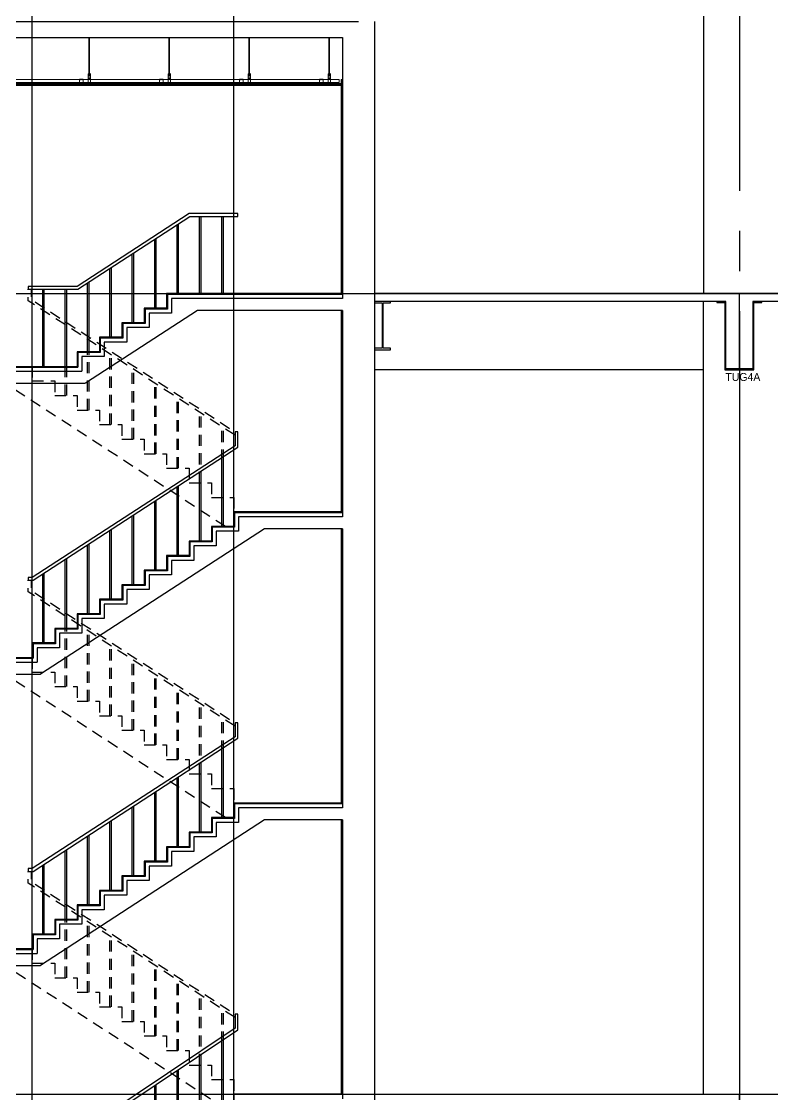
# Model space of a CAD drawing. Extents: x 152195838 to 323921156, y 365159662 to 730681027.
# Drawn here: x 160677532 to 160686922, y 365212058 to 365225463 of the extents above; entities that cross this region are included whole.
import ezdxf
from ezdxf.enums import TextEntityAlignment as Align
from ezdxf.xclip import XClip

# ---------------------------------------------------------------- set-up
doc = ezdxf.new("R2010")
doc.units = 0
doc.header["$MEASUREMENT"] = 0
doc.header["$XCLIPFRAME"] = 0
doc.linetypes.add('CEN', pattern=[63, 60, -1, 1, -1])
doc.linetypes.add('HIDK', pattern=[2.3, 1.4, -0.9])
doc.layers.get('0').update_dxf_attribs({"linetype": 'CONTINUOUS'})
doc.layers.get('Defpoints').update_dxf_attribs({"linetype": 'CONTINUOUS'})
for name, color, linetype in [('4A.TEC CEN', 1, 'CEN'), ('4A.TEC 벽체 1', 2, 'CONTINUOUS'), ('COL', 2, 'CONTINUOUS'), ('ELE', 4, 'CONTINUOUS'), ('FIN', 6, 'CONTINUOUS'), ('k-BESTO', 4, 'CONTINUOUS'), ('text', 3, 'CONTINUOUS'), ('㈜SE&C 기둥', 2, 'CONTINUOUS'), ('㈜SE&C 벽체 1', 2, 'CONTINUOUS'), ('㈜SE&C 벽체 4', 7, 'CONTINUOUS')]:
    doc.layers.add(name, color=color, linetype=linetype)
doc.layers.add('CEIL', color=9, linetype='CONTINUOUS', lineweight=0)
doc.layers.add('DEFPOINT', color=135, linetype='CONTINUOUS', plot=False)
doc.styles.add('돋움', font='')
doc.styles.get('돋움').set_extended_font_data('돋움')

# ---------------------------------------------------------------- blocks, each defined once
blk = doc.blocks.new('zw$4995')
at = {"layer": 'Defpoints'}
for p, q in [((0, 1094), (760, 1094)), ((380, 144), (380, 1094))]:
    blk.add_line(p, q, dxfattribs=at)
at = {"layer": 'k-BESTO'}
for p, q in [((100, 994), (100, 984)), ((210, 994), (100, 994)), ((100, 994), (100, 994)), ((100, 984), (200, 984)), ((200, 984), (200, 144)), ((210, 154), (210, 994)), ((660, 994), (550, 994)), ((550, 994), (550, 154)), ((560, 144), (560, 984)), ((560, 984), (660, 984)), ((660, 984), (660, 994)), ((200, 144), (560, 144)), ((550, 154), (210, 154))]:
    blk.add_line(p, q, dxfattribs=at)
at = {"layer": 'DEFPOINT', "linetype": 'ByBlock', "style": '돋움'}
blk.add_text('TUG4A', height=100, dxfattribs=at).set_placement((206, 53), align=Align.MIDDLE_LEFT)
blk = doc.blocks.new('B-2-3F')
at = {"layer": 'ELE', "elevation": -1667, "flags": 128}
blk.add_lwpolyline([(86090, 9900), (85890, 9900), (85890, 9883), (85985, 9883), (85985, 9317), (85890, 9317), (85890, 9300), (86090, 9300), (86090, 9317), (85996, 9317), (85996, 9883), (86090, 9883)], close=True, dxfattribs=at)
at = {"layer": '㈜SE&C 기둥', "color": 8, "ltscale": 0.5, "elevation": -1667}
blk.add_lwpolyline([(90000, 0), (90000, 9900)], dxfattribs=at)
at = {"layer": '㈜SE&C 벽체 1'}
for p, q in [((101650, 10000, -1667), (85890, 10000, -1667)), ((90280, 9900, -1667), (85890, 9900, -1667)), ((101280, 9900, -1667), (90620, 9900, -1667))]:
    blk.add_line(p, q, dxfattribs=at)
at = {"layer": '㈜SE&C 벽체 4'}
blk.add_line((90000, 9050, -1667), (85890, 9050, -1667), dxfattribs=at)
at = {"layer": 'ELE'}
blk.add_blockref('zw$4995', (90070, 8906, -1667), dxfattribs=at)
blk = doc.blocks.new('3층계단')
at = {"color": 6, "lineweight": -3}
for p, q in [((75620, 49210, 0), (75620, 50175, 0)), ((75640, 49210, 0), (75640, 50175, 0)), ((75900, 49210, 0), (75900, 50175, 0)), ((75920, 49210, 0), (75920, 50175, 0)), ((75340, 49210, 0), (75340, 50070, 0)), ((75360, 49210, 0), (75360, 50083, 0)), ((75060, 49028, 0), (75060, 49889, 0)), ((75080, 49028, 0), (75080, 49902, 0)), ((74780, 48847, 0), (74780, 49707, 0)), ((74800, 48847, 0), (74800, 49720, 0)), ((74500, 48665, 0), (74500, 49525, 0)), ((74520, 48665, 0), (74520, 49538, 0)), ((74220, 48483, 0), (74220, 49343, 0)), ((74240, 48483, 0), (74240, 49356, 0)), ((73660, 48301, 0), (73660, 49266, 0)), ((73680, 48301, 0), (73680, 49266, 0)), ((73940, 48301, 0), (73940, 49266, 0)), ((73960, 48301, 0), (73960, 49266, 0)), ((75900, 46301, 0), (75900, 47161, 0)), ((75920, 46301, 0), (75920, 47174, 0)), ((75620, 46119, 0), (75620, 46980, 0)), ((75640, 46119, 0), (75640, 46993, 0)), ((75340, 45937, 0), (75340, 46798, 0)), ((75360, 45937, 0), (75360, 46811, 0)), ((75060, 45756, 0), (75060, 46616, 0)), ((75080, 45756, 0), (75080, 46629, 0)), ((74780, 45574, 0), (74780, 46434, 0)), ((74800, 45574, 0), (74800, 46447, 0)), ((74500, 45392, 0), (74500, 46252, 0)), ((74520, 45392, 0), (74520, 46265, 0)), ((74220, 45210, 0), (74220, 46070, 0)), ((74240, 45210, 0), (74240, 46083, 0)), ((73940, 45028, 0), (73940, 45889, 0)), ((73960, 45028, 0), (73960, 45902, 0)), ((73680, 44847, 0), (73680, 45720, 0)), ((73660, 44847, 0), (73660, 45707, 0)), ((75900, 42665, 0), (75900, 43525, 0)), ((75920, 42665, 0), (75920, 43538, 0)), ((75620, 42483, 0), (75620, 43343, 0)), ((75640, 42483, 0), (75640, 43356, 0)), ((75360, 42301, 0), (75360, 43174, 0)), ((75340, 42301, 0), (75340, 43161, 0)), ((75060, 42119, 0), (75060, 42980, 0)), ((75080, 42119, 0), (75080, 42993, 0)), ((74780, 41937, 0), (74780, 42798, 0)), ((74800, 41937, 0), (74800, 42811, 0)), ((74520, 41756, 0), (74520, 42629, 0)), ((74500, 41756, 0), (74500, 42616, 0)), ((74220, 41574, 0), (74220, 42434, 0)), ((74240, 41574, 0), (74240, 42447, 0)), ((73940, 41392, 0), (73940, 42252, 0)), ((73960, 41392, 0), (73960, 42265, 0)), ((73660, 41210, 0), (73660, 42070, 0)), ((73680, 41210, 0), (73680, 42083, 0)), ((75900, 39023, 0), (75900, 39880, 0)), ((75920, 39023, 0), (75920, 39893, 0)), ((75620, 38835, 0), (75620, 39693, 0)), ((75640, 38835, 0), (75640, 39706, 0)), ((75340, 38648, 0), (75340, 39505, 0)), ((75360, 38648, 0), (75360, 39518, 0)), ((75060, 38460, 0), (75060, 39318, 0)), ((75080, 38460, 0), (75080, 39331, 0))]:
    blk.add_line(p, q, dxfattribs=at)
at = {"color": 6, "lineweight": -3, "elevation": 0, "flags": 128}
for points in [[(76100, 50210), (75490, 50210), (74090, 49301), (73480, 49301), (73480, 49266), (74101, 49266), (75501, 50175), (76100, 50175)], [(76065, 47310), (73530, 45665), (73480, 45665), (73480, 45630), (73541, 45630), (76100, 47291), (76100, 47483), (76065, 47483)], [(76065, 43674), (73530, 42028), (73480, 42028), (73480, 41993), (73541, 41993), (76100, 43655), (76100, 43847), (76065, 43847)]]:
    blk.add_lwpolyline(points, close=True, dxfattribs=at)
blk.add_lwpolyline([(76100, 40014), (76100, 40210), (76065, 40210), (76065, 40033), (73530, 38335), (73480, 38335), (73480, 38300), (73540, 38300), (76100, 40014)], dxfattribs=at)
at = {"layer": '4A.TEC CEN', "color": 8, "ltscale": 500}
for p, q in [((58362, 49210, 0), (92848, 49210, 0)), ((58362, 39210, 0), (92848, 39210, 0))]:
    blk.add_line(p, q, dxfattribs=at)
at = {"layer": '4A.TEC 벽체 1'}
for p, q in [((71770, 52610, 0), (77810, 52610, 0)), ((72170, 52410, 0), (77410, 52410, 0)), ((77410, 52410, 0), (77410, 49150, 0)), ((77410, 49000, 0), (77410, 46423, 0)), ((72170, 48241, 0), (74150, 48241, 0)), ((72170, 48091, 0), (74193, 48091, 0)), ((77410, 46273, 0), (77410, 42787, 0)), ((72170, 44605, 0), (73590, 44605, 0)), ((72170, 44455, 0), (73633, 44455, 0)), ((77410, 42637, 0), (77410, 39150, 0)), ((72170, 40968, 0), (73590, 40968, 0)), ((72170, 40818, 0), (73633, 40818, 0))]:
    blk.add_line(p, q, dxfattribs=at)
at = {"layer": '4A.TEC 벽체 1', "elevation": 0, "flags": 128}
for points in [[(77410, 49150), (75270, 49150), (75270, 48968), (74990, 48968), (74990, 48787), (74710, 48787), (74710, 48605), (74430, 48605), (74430, 48423), (74150, 48423), (74150, 48241)], [(77410, 49000), (75594, 49000), (74194, 48091)], [(77410, 46423), (76110, 46423), (76110, 46241), (75830, 46241), (75830, 46059), (75550, 46059), (75550, 45877), (75270, 45877), (75270, 45696), (74990, 45696), (74990, 45514), (74710, 45514), (74710, 45332), (74430, 45332), (74430, 45150), (74150, 45150), (74150, 44968), (73870, 44968), (73870, 44787), (73590, 44787), (73590, 44605)], [(77410, 46273), (76434, 46273), (73634, 44455)], [(77410, 42787), (76110, 42787), (76110, 42605), (75830, 42605), (75830, 42423), (75550, 42423), (75550, 42241), (75270, 42241), (75270, 42059), (74990, 42059), (74990, 41877), (74710, 41877), (74710, 41696), (74430, 41696), (74430, 41514), (74150, 41514), (74150, 41332), (73870, 41332), (73870, 41150), (73590, 41150), (73590, 40968)], [(77410, 42637), (76434, 42637), (73634, 40818)]]:
    blk.add_lwpolyline(points, dxfattribs=at)
at = {"layer": 'CEIL'}
for p, q in [((74238, 51954, 0), (74238, 52410, 0)), ((74247, 51954, 0), (74247, 52410, 0)), ((75238, 51954, 0), (75238, 52410, 0)), ((75247, 51954, 0), (75247, 52410, 0)), ((76238, 51954, 0), (76238, 52410, 0)), ((76247, 51954, 0), (76247, 52410, 0)), ((77238, 51954, 0), (77238, 52410, 0)), ((77247, 51954, 0), (77247, 52410, 0)), ((74120, 51853, 0), (74120, 51888, 0)), ((74165, 51888, 0), (74120, 51888, 0)), ((74123, 51879, 0), (74120, 51879, 0)), ((74127, 51879, 0), (74124, 51879, 0)), ((74127, 51884, 0), (74127, 51888, 0)), ((74127, 51879, 0), (74127, 51883, 0)), ((74139, 51884, 0), (74139, 51888, 0)), ((74139, 51879, 0), (74139, 51883, 0)), ((74143, 51879, 0), (74139, 51879, 0)), ((74146, 51879, 0), (74144, 51879, 0)), ((74146, 51884, 0), (74146, 51888, 0)), ((74146, 51879, 0), (74146, 51883, 0)), ((74158, 51884, 0), (74158, 51888, 0)), ((74158, 51879, 0), (74158, 51883, 0)), ((74161, 51879, 0), (74158, 51879, 0)), ((74165, 51879, 0), (74162, 51879, 0)), ((74165, 51853, 0), (74165, 51888, 0)), ((74228, 51845, 0), (74228, 51954, 0)), ((74258, 51954, 0), (74228, 51954, 0)), ((74228, 51950, 0), (74258, 51950, 0)), ((74258, 51906, 0), (74228, 51906, 0)), ((74256, 51956, 0), (74229, 51956, 0)), ((74229, 51956, 0), (74229, 51954, 0)), ((74229, 51948, 0), (74229, 51950, 0)), ((74229, 51948, 0), (74256, 51948, 0)), ((74234, 51960, 0), (74234, 51956, 0)), ((74234, 51943, 0), (74234, 51948, 0)), ((74250, 51962, 0), (74236, 51962, 0)), ((74250, 51941, 0), (74236, 51941, 0)), ((74236, 51893, 0), (74250, 51893, 0)), ((74238, 51928, 0), (74238, 51950, 0)), ((74245, 51926, 0), (74240, 51926, 0)), ((74243, 51887, 0), (74243, 51900, 0)), ((74247, 51928, 0), (74247, 51950, 0)), ((74252, 51960, 0), (74252, 51956, 0)), ((74252, 51943, 0), (74252, 51948, 0)), ((74256, 51956, 0), (74256, 51954, 0)), ((74256, 51948, 0), (74256, 51950, 0)), ((74258, 51845, 0), (74258, 51954, 0)), ((75165, 51888, 0), (75120, 51888, 0)), ((75120, 51853, 0), (75120, 51888, 0)), ((75123, 51879, 0), (75120, 51879, 0)), ((75127, 51879, 0), (75124, 51879, 0)), ((75127, 51884, 0), (75127, 51888, 0)), ((75127, 51879, 0), (75127, 51883, 0)), ((75139, 51884, 0), (75139, 51888, 0)), ((75139, 51879, 0), (75139, 51883, 0)), ((75143, 51879, 0), (75139, 51879, 0)), ((75146, 51879, 0), (75144, 51879, 0)), ((75146, 51884, 0), (75146, 51888, 0)), ((75146, 51879, 0), (75146, 51883, 0)), ((75158, 51884, 0), (75158, 51888, 0)), ((75158, 51879, 0), (75158, 51883, 0)), ((75161, 51879, 0), (75158, 51879, 0)), ((75165, 51879, 0), (75162, 51879, 0)), ((75165, 51853, 0), (75165, 51888, 0)), ((75228, 51845, 0), (75228, 51954, 0)), ((75258, 51954, 0), (75228, 51954, 0)), ((75228, 51950, 0), (75258, 51950, 0)), ((75258, 51906, 0), (75228, 51906, 0)), ((75229, 51956, 0), (75229, 51954, 0)), ((75256, 51956, 0), (75229, 51956, 0)), ((75229, 51948, 0), (75229, 51950, 0)), ((75229, 51948, 0), (75256, 51948, 0)), ((75234, 51960, 0), (75234, 51956, 0)), ((75234, 51943, 0), (75234, 51948, 0)), ((75250, 51962, 0), (75236, 51962, 0)), ((75250, 51941, 0), (75236, 51941, 0)), ((75236, 51893, 0), (75250, 51893, 0)), ((75238, 51928, 0), (75238, 51950, 0)), ((75245, 51926, 0), (75240, 51926, 0)), ((75243, 51887, 0), (75243, 51900, 0)), ((75247, 51928, 0), (75247, 51950, 0)), ((75252, 51960, 0), (75252, 51956, 0)), ((75252, 51943, 0), (75252, 51948, 0)), ((75256, 51956, 0), (75256, 51954, 0)), ((75256, 51948, 0), (75256, 51950, 0)), ((75258, 51845, 0), (75258, 51954, 0)), ((76165, 51888, 0), (76120, 51888, 0)), ((76120, 51853, 0), (76120, 51888, 0)), ((76123, 51879, 0), (76120, 51879, 0)), ((76127, 51879, 0), (76124, 51879, 0)), ((76127, 51884, 0), (76127, 51888, 0)), ((76127, 51879, 0), (76127, 51883, 0)), ((76139, 51884, 0), (76139, 51888, 0)), ((76139, 51879, 0), (76139, 51883, 0)), ((76143, 51879, 0), (76139, 51879, 0)), ((76146, 51879, 0), (76144, 51879, 0)), ((76146, 51884, 0), (76146, 51888, 0)), ((76146, 51879, 0), (76146, 51883, 0)), ((76158, 51884, 0), (76158, 51888, 0)), ((76158, 51879, 0), (76158, 51883, 0)), ((76161, 51879, 0), (76158, 51879, 0)), ((76165, 51879, 0), (76162, 51879, 0)), ((76165, 51853, 0), (76165, 51888, 0)), ((76258, 51954, 0), (76228, 51954, 0)), ((76228, 51845, 0), (76228, 51954, 0)), ((76228, 51950, 0), (76258, 51950, 0)), ((76258, 51906, 0), (76228, 51906, 0)), ((76229, 51956, 0), (76229, 51954, 0)), ((76256, 51956, 0), (76229, 51956, 0)), ((76229, 51948, 0), (76229, 51950, 0)), ((76229, 51948, 0), (76256, 51948, 0)), ((76234, 51960, 0), (76234, 51956, 0)), ((76234, 51943, 0), (76234, 51948, 0)), ((76250, 51962, 0), (76236, 51962, 0)), ((76250, 51941, 0), (76236, 51941, 0)), ((76236, 51893, 0), (76250, 51893, 0)), ((76238, 51928, 0), (76238, 51950, 0)), ((76245, 51926, 0), (76240, 51926, 0)), ((76243, 51887, 0), (76243, 51900, 0)), ((76247, 51928, 0), (76247, 51950, 0)), ((76252, 51960, 0), (76252, 51956, 0)), ((76252, 51943, 0), (76252, 51948, 0)), ((76256, 51956, 0), (76256, 51954, 0)), ((76256, 51948, 0), (76256, 51950, 0)), ((76258, 51845, 0), (76258, 51954, 0)), ((77165, 51888, 0), (77120, 51888, 0)), ((77120, 51853, 0), (77120, 51888, 0)), ((77123, 51879, 0), (77120, 51879, 0)), ((77127, 51879, 0), (77124, 51879, 0)), ((77127, 51884, 0), (77127, 51888, 0)), ((77127, 51879, 0), (77127, 51883, 0)), ((77139, 51884, 0), (77139, 51888, 0)), ((77139, 51879, 0), (77139, 51883, 0)), ((77143, 51879, 0), (77139, 51879, 0)), ((77146, 51879, 0), (77144, 51879, 0)), ((77146, 51884, 0), (77146, 51888, 0)), ((77146, 51879, 0), (77146, 51883, 0)), ((77158, 51884, 0), (77158, 51888, 0)), ((77158, 51879, 0), (77158, 51883, 0)), ((77161, 51879, 0), (77158, 51879, 0)), ((77165, 51879, 0), (77162, 51879, 0)), ((77165, 51853, 0), (77165, 51888, 0)), ((77258, 51954, 0), (77228, 51954, 0)), ((77228, 51845, 0), (77228, 51954, 0)), ((77228, 51950, 0), (77258, 51950, 0)), ((77258, 51906, 0), (77228, 51906, 0)), ((77229, 51956, 0), (77229, 51954, 0)), ((77256, 51956, 0), (77229, 51956, 0)), ((77229, 51948, 0), (77229, 51950, 0)), ((77229, 51948, 0), (77256, 51948, 0)), ((77234, 51960, 0), (77234, 51956, 0)), ((77234, 51943, 0), (77234, 51948, 0)), ((77250, 51962, 0), (77236, 51962, 0)), ((77250, 51941, 0), (77236, 51941, 0)), ((77236, 51893, 0), (77250, 51893, 0)), ((77238, 51928, 0), (77238, 51950, 0)), ((77245, 51926, 0), (77240, 51926, 0)), ((77243, 51887, 0), (77243, 51900, 0)), ((77247, 51928, 0), (77247, 51950, 0)), ((77252, 51960, 0), (77252, 51956, 0)), ((77252, 51943, 0), (77252, 51948, 0)), ((77256, 51956, 0), (77256, 51954, 0)), ((77256, 51948, 0), (77256, 51950, 0)), ((77258, 51845, 0), (77258, 51954, 0)), ((74125, 51848, 0), (74120, 51853, 0)), ((74120, 51848, 0), (74120, 51829, 0)), ((74125, 51848, 0), (74120, 51848, 0)), ((74120, 51829, 0), (74126, 51829, 0)), ((74122, 51846, 0), (74122, 51831, 0)), ((74125, 51846, 0), (74122, 51846, 0)), ((74163, 51840, 0), (74122, 51840, 0)), ((74122, 51831, 0), (74125, 51831, 0)), ((74125, 51846, 0), (74125, 51848, 0)), ((74136, 51829, 0), (74149, 51829, 0)), ((74138, 51831, 0), (74148, 51831, 0)), ((74159, 51829, 0), (74165, 51829, 0)), ((74160, 51848, 0), (74165, 51853, 0)), ((74165, 51848, 0), (74160, 51848, 0)), ((74160, 51846, 0), (74160, 51848, 0)), ((74163, 51846, 0), (74160, 51846, 0)), ((74161, 51831, 0), (74163, 51831, 0)), ((74163, 51831, 0), (74163, 51846, 0)), ((74165, 51829, 0), (74165, 51848, 0)), ((74228, 51845, 0), (74258, 51845, 0)), ((75125, 51848, 0), (75120, 51853, 0)), ((75125, 51848, 0), (75120, 51848, 0)), ((75120, 51848, 0), (75120, 51829, 0)), ((75120, 51829, 0), (75126, 51829, 0)), ((75125, 51846, 0), (75122, 51846, 0)), ((75122, 51846, 0), (75122, 51831, 0)), ((75163, 51840, 0), (75122, 51840, 0)), ((75122, 51831, 0), (75125, 51831, 0)), ((75125, 51846, 0), (75125, 51848, 0)), ((75136, 51829, 0), (75149, 51829, 0)), ((75138, 51831, 0), (75148, 51831, 0)), ((75159, 51829, 0), (75165, 51829, 0)), ((75160, 51848, 0), (75165, 51853, 0)), ((75160, 51846, 0), (75160, 51848, 0)), ((75165, 51848, 0), (75160, 51848, 0)), ((75163, 51846, 0), (75160, 51846, 0)), ((75161, 51831, 0), (75163, 51831, 0)), ((75163, 51831, 0), (75163, 51846, 0)), ((75165, 51829, 0), (75165, 51848, 0)), ((75228, 51845, 0), (75258, 51845, 0)), ((76125, 51848, 0), (76120, 51853, 0)), ((76125, 51848, 0), (76120, 51848, 0)), ((76120, 51848, 0), (76120, 51829, 0)), ((76120, 51829, 0), (76126, 51829, 0)), ((76125, 51846, 0), (76122, 51846, 0)), ((76122, 51846, 0), (76122, 51831, 0)), ((76163, 51840, 0), (76122, 51840, 0)), ((76122, 51831, 0), (76125, 51831, 0)), ((76125, 51846, 0), (76125, 51848, 0)), ((76136, 51829, 0), (76149, 51829, 0)), ((76138, 51831, 0), (76148, 51831, 0)), ((76159, 51829, 0), (76165, 51829, 0)), ((76160, 51848, 0), (76165, 51853, 0)), ((76160, 51846, 0), (76160, 51848, 0)), ((76165, 51848, 0), (76160, 51848, 0)), ((76163, 51846, 0), (76160, 51846, 0)), ((76161, 51831, 0), (76163, 51831, 0)), ((76163, 51831, 0), (76163, 51846, 0)), ((76165, 51829, 0), (76165, 51848, 0)), ((76228, 51845, 0), (76258, 51845, 0)), ((77125, 51848, 0), (77120, 51853, 0)), ((77125, 51848, 0), (77120, 51848, 0)), ((77120, 51848, 0), (77120, 51829, 0)), ((77120, 51829, 0), (77126, 51829, 0)), ((77125, 51846, 0), (77122, 51846, 0)), ((77122, 51846, 0), (77122, 51831, 0)), ((77163, 51840, 0), (77122, 51840, 0)), ((77122, 51831, 0), (77125, 51831, 0)), ((77125, 51846, 0), (77125, 51848, 0)), ((77136, 51829, 0), (77149, 51829, 0)), ((77138, 51831, 0), (77148, 51831, 0)), ((77159, 51829, 0), (77165, 51829, 0)), ((77160, 51848, 0), (77165, 51853, 0)), ((77160, 51846, 0), (77160, 51848, 0)), ((77165, 51848, 0), (77160, 51848, 0)), ((77163, 51846, 0), (77160, 51846, 0)), ((77161, 51831, 0), (77163, 51831, 0)), ((77163, 51831, 0), (77163, 51846, 0)), ((77165, 51829, 0), (77165, 51848, 0)), ((77228, 51845, 0), (77258, 51845, 0))]:
    blk.add_line(p, q, dxfattribs=at)
at = {"layer": 'CEIL', "elevation": 0}
for points in [[(72215, 51886), (77365, 51886)], [(77365, 51886), (77365, 51848)], [(77365, 51848), (72215, 51848)]]:
    blk.add_lwpolyline(points, dxfattribs=at)
at = {"layer": 'CEIL'}
for centre, radius in [((74243, 51893, 0), 7), ((74243, 51893, 0), 5), ((75243, 51893, 0), 7), ((75243, 51893, 0), 5), ((76243, 51893, 0), 7), ((76243, 51893, 0), 5), ((77243, 51893, 0), 7), ((77243, 51893, 0), 5)]:
    blk.add_circle(centre, radius, dxfattribs=at)
for centre, radius, start, end in [((74236, 51960, 0), 2, 90, 180), ((74236, 51943, 0), 2, 180, 270), ((74240, 51928, 0), 2, 180, 270), ((74245, 51928, 0), 2, 270, 0), ((74245, 51928, 0), 2, 270, 0), ((74250, 51960, 0), 2, 0, 90), ((74250, 51943, 0), 2, 270, 0), ((75236, 51960, 0), 2, 90, 180), ((75236, 51943, 0), 2, 180, 270), ((75240, 51928, 0), 2, 180, 270), ((75245, 51928, 0), 2, 270, 0), ((75245, 51928, 0), 2, 270, 0), ((75250, 51960, 0), 2, 0, 90), ((75250, 51943, 0), 2, 270, 0), ((76236, 51960, 0), 2, 90, 180), ((76236, 51943, 0), 2, 180, 270), ((76240, 51928, 0), 2, 180, 270), ((76245, 51928, 0), 2, 270, 0), ((76245, 51928, 0), 2, 270, 0), ((76250, 51960, 0), 2, 0, 90), ((76250, 51943, 0), 2, 270, 0), ((77236, 51960, 0), 2, 90, 180), ((77236, 51943, 0), 2, 180, 270), ((77240, 51928, 0), 2, 180, 270), ((77245, 51928, 0), 2, 270, 0), ((77245, 51928, 0), 2, 270, 0), ((77250, 51960, 0), 2, 0, 90), ((77250, 51943, 0), 2, 270, 0), ((74131, 51829, 0), 7, 16.6015, 163.3985), ((74131, 51829, 0), 5, 0, 180), ((74154, 51829, 0), 7, 16.6015, 163.3985), ((74154, 51829, 0), 5, 0, 180), ((75131, 51829, 0), 7, 16.6015, 163.3985), ((75131, 51829, 0), 5, 0, 180), ((75154, 51829, 0), 7, 16.6015, 163.3985), ((75154, 51829, 0), 5, 0, 180), ((76131, 51829, 0), 7, 16.6015, 163.3985), ((76131, 51829, 0), 5, 0, 180), ((76154, 51829, 0), 7, 16.6015, 163.3985), ((76154, 51829, 0), 5, 0, 180), ((77131, 51829, 0), 7, 16.6015, 163.3985), ((77131, 51829, 0), 5, 0, 180), ((77154, 51829, 0), 7, 16.6015, 163.3985), ((77154, 51829, 0), 5, 0, 180)]:
    blk.add_arc(centre, radius, start, end, dxfattribs=at)
at = {"layer": 'COL', "color": 253, "linetype": 'HIDK', "ltscale": 100}
for p, q in [((73940, 47937, 0), (73940, 48818, 0)), ((73960, 47937, 0), (73960, 48805, 0)), ((74220, 47756, 0), (74220, 48636, 0)), ((74240, 47756, 0), (74240, 48623, 0)), ((74500, 47574, 0), (74500, 48455, 0)), ((74520, 47574, 0), (74520, 48441, 0)), ((74780, 47392, 0), (74780, 48273, 0)), ((74800, 47392, 0), (74800, 48259, 0)), ((75060, 47210, 0), (75060, 48091, 0)), ((75080, 47210, 0), (75080, 48078, 0)), ((75340, 47028, 0), (75340, 47909, 0)), ((75360, 47028, 0), (75360, 47896, 0)), ((75620, 46847, 0), (75620, 47727, 0)), ((75640, 46847, 0), (75640, 47714, 0)), ((75900, 46665, 0), (75900, 47546, 0)), ((75920, 46665, 0), (75920, 47532, 0)), ((73940, 44301, 0), (73940, 45182, 0)), ((73960, 44301, 0), (73960, 45169, 0)), ((74220, 44119, 0), (74220, 45000, 0)), ((74240, 44119, 0), (74240, 44987, 0)), ((74500, 43937, 0), (74500, 44818, 0)), ((74520, 43937, 0), (74520, 44805, 0)), ((74780, 43756, 0), (74780, 44636, 0)), ((74800, 43756, 0), (74800, 44623, 0)), ((75060, 43574, 0), (75060, 44455, 0)), ((75080, 43574, 0), (75080, 44441, 0)), ((75340, 43392, 0), (75340, 44273, 0)), ((75360, 43392, 0), (75360, 44259, 0)), ((75620, 43210, 0), (75620, 44091, 0)), ((75640, 43210, 0), (75640, 44078, 0)), ((75900, 43028, 0), (75900, 43909, 0)), ((75920, 43028, 0), (75920, 43896, 0)), ((73940, 40665, 0), (73940, 41546, 0)), ((73960, 40665, 0), (73960, 41532, 0)), ((74220, 40483, 0), (74220, 41364, 0)), ((74240, 40483, 0), (74240, 41350, 0)), ((74500, 40301, 0), (74500, 41182, 0)), ((74520, 40301, 0), (74520, 41169, 0)), ((74780, 40119, 0), (74780, 41000, 0)), ((74800, 40119, 0), (74800, 40987, 0)), ((75060, 39937, 0), (75060, 40818, 0)), ((75080, 39937, 0), (75080, 40805, 0)), ((75340, 39756, 0), (75340, 40636, 0)), ((75360, 39756, 0), (75360, 40623, 0)), ((75620, 39574, 0), (75620, 40455, 0)), ((75640, 39574, 0), (75640, 40441, 0)), ((75900, 39392, 0), (75900, 40273, 0)), ((75920, 39392, 0), (75920, 40259, 0))]:
    blk.add_line(p, q, dxfattribs=at)
at = {"layer": 'COL', "color": 253, "linetype": 'HIDK', "ltscale": 100, "elevation": 0, "flags": 128}
for points in [[(76065, 47441), (73480, 49120), (73480, 49266), (73516, 49266), (73516, 49138), (76065, 47483)], [(75944, 46301), (73187, 48091)], [(76065, 43805), (73480, 45483), (73480, 45630), (73516, 45630), (73516, 45502), (76065, 43847)], [(75944, 42665), (73187, 44455)], [(76065, 40168), (73480, 41847), (73480, 41993), (73516, 41993), (73516, 41865), (76065, 40210)], [(75953, 39023), (73187, 40818)]]:
    blk.add_lwpolyline(points, dxfattribs=at)
at = {"layer": 'COL', "color": 253, "linetype": 'HIDK', "ltscale": 100, "elevation": 0}
for points in [[(73250, 48301), (73530, 48301), (73530, 48119), (73810, 48119), (73810, 47937), (74090, 47937), (74090, 47756), (74370, 47756), (74370, 47574), (74650, 47574), (74650, 47392), (74930, 47392), (74930, 47210), (75210, 47210), (75210, 47028), (75490, 47028), (75490, 46847), (75770, 46847), (75770, 46665), (76050, 46665), (76050, 46483)], [(73250, 44665), (73530, 44665), (73530, 44483), (73810, 44483), (73810, 44301), (74090, 44301), (74090, 44119), (74370, 44119), (74370, 43937), (74650, 43937), (74650, 43756), (74930, 43756), (74930, 43574), (75210, 43574), (75210, 43392), (75490, 43392), (75490, 43210), (75770, 43210), (75770, 43028), (76050, 43028), (76050, 42847)], [(73250, 41028), (73530, 41028), (73530, 40847), (73810, 40847), (73810, 40665), (74090, 40665), (74090, 40483), (74370, 40483), (74370, 40301), (74650, 40301), (74650, 40119), (74930, 40119), (74930, 39937), (75210, 39937), (75210, 39756), (75490, 39756), (75490, 39574), (75770, 39574), (75770, 39392), (76050, 39392), (76050, 39210)]]:
    blk.add_lwpolyline(points, dxfattribs=at)
at = {"layer": 'DEFPOINT'}
for p, q in [((73530, -101367, 0), (73530, 85495, 0)), ((76050, -101367, 0), (76050, 85495, 0))]:
    blk.add_line(p, q, dxfattribs=at)
at = {"layer": 'FIN', "color": 5, "ltscale": 30}
for p, q in [((77390, 51886, 0), (77410, 51886, 0)), ((77390, 51886, 0), (77390, 49210, 0)), ((77390, 49000, 0), (77390, 46483, 0)), ((72170, 48301, 0), (74090, 48301, 0)), ((72170, 48291, 0), (74100, 48291, 0)), ((77390, 46273, 0), (77390, 42847, 0)), ((72170, 44665, 0), (73530, 44665, 0)), ((72170, 44655, 0), (73540, 44655, 0)), ((77390, 42637, 0), (77390, 39210, 0)), ((72170, 41028, 0), (73530, 41028, 0)), ((72170, 41018, 0), (73540, 41018, 0))]:
    blk.add_line(p, q, dxfattribs=at)
at = {"layer": 'FIN'}
for p, q in [((77390, 51829, 0), (72190, 51829, 0)), ((77390, 51820, 0), (72190, 51820, 0)), ((77390, 51810, 0), (72190, 51810, 0))]:
    blk.add_line(p, q, dxfattribs=at)
at = {"layer": 'FIN', "color": 5, "ltscale": 30, "elevation": 0, "flags": 128}
for points in [[(77410, 49210), (75210, 49210), (75210, 49028), (74930, 49028), (74930, 48847), (74650, 48847), (74650, 48665), (74370, 48665), (74370, 48483), (74090, 48483), (74090, 48301)], [(77410, 49200), (75220, 49200), (75220, 49018), (74940, 49018), (74940, 48837), (74660, 48837), (74660, 48655), (74380, 48655), (74380, 48473), (74100, 48473), (74100, 48291)], [(77410, 46483), (76050, 46483), (76050, 46301), (75770, 46301), (75770, 46119), (75490, 46119), (75490, 45937), (75210, 45937), (75210, 45756), (74930, 45756), (74930, 45574), (74650, 45574), (74650, 45392), (74370, 45392), (74370, 45210), (74090, 45210), (74090, 45028), (73810, 45028), (73810, 44847), (73530, 44847), (73530, 44665)], [(77410, 46473), (76060, 46473), (76060, 46291), (75780, 46291), (75780, 46109), (75500, 46109), (75500, 45927), (75220, 45927), (75220, 45746), (74940, 45746), (74940, 45564), (74660, 45564), (74660, 45382), (74380, 45382), (74380, 45200), (74100, 45200), (74100, 45018), (73820, 45018), (73820, 44837), (73540, 44837), (73540, 44655)], [(77410, 42847), (76050, 42847), (76050, 42665), (75770, 42665), (75770, 42483), (75490, 42483), (75490, 42301), (75210, 42301), (75210, 42119), (74930, 42119), (74930, 41937), (74650, 41937), (74650, 41756), (74370, 41756), (74370, 41574), (74090, 41574), (74090, 41392), (73810, 41392), (73810, 41210), (73530, 41210), (73530, 41028)], [(77410, 42837), (76060, 42837), (76060, 42655), (75780, 42655), (75780, 42473), (75500, 42473), (75500, 42291), (75220, 42291), (75220, 42109), (74940, 42109), (74940, 41927), (74660, 41927), (74660, 41746), (74380, 41746), (74380, 41564), (74100, 41564), (74100, 41382), (73820, 41382), (73820, 41200), (73540, 41200), (73540, 41018)], [(77410, 39210), (76050, 39210), (76050, 39023), (75770, 39023), (75770, 38835), (75490, 38835), (75490, 38648), (75210, 38648), (75210, 38460), (74930, 38460), (74930, 38273), (74650, 38273), (74650, 38085), (74370, 38085), (74370, 37898), (74090, 37898), (74090, 37710), (73810, 37710), (73810, 37523), (73530, 37523), (73530, 37335)]]:
    blk.add_lwpolyline(points, dxfattribs=at)
blk = doc.blocks.new('AFQWF')
at = {"layer": '㈜SE&C 기둥', "color": 8, "ltscale": 0.5}
blk.add_lwpolyline([(66013, 9350), (66013, 0)], dxfattribs=at)
blk = doc.blocks.new('B-2-2F')
at = {"layer": '㈜SE&C 벽체 1'}
blk.add_line((85940, 10000, -1667), (102100, 10000, -1667), dxfattribs=at)
at = {"layer": 'ELE'}
blk.add_blockref('zw$4995', (90120, 8906, -1667), dxfattribs=at)

msp = doc.modelspace()

# ---------------------------------------------------------------- linework, layer by layer
at = {"layer": '4A.TEC CEN', "color": 8, "ltscale": 500}
for p, q in [((160545434.12, 365222063.33), (160776798.99, 365222063.33)), ((160545434.12, 365212063.33), (160776798.99, 365212063.33))]:
    msp.add_line(p, q, dxfattribs=at)
at = {"layer": '4A.TEC CEN', "color": 8, "ltscale": 500, "flags": 128}
msp.add_lwpolyline([(160686506.94, 365253346.04), (160686506.94, 365183761.87)], dxfattribs=at)
at = {"layer": '㈜SE&C 벽체 1'}
msp.add_line((160681946.94, 365225463.33), (160681946.94, 365193763.33), dxfattribs=at)

# ---------------------------------------------------------------- block references
ref = msp.add_blockref('3층계단', (160604137.42, 365172853.16))
XClip(ref).set_block_clipping_path([(71969.5286620855, 10908.7128179073), (77609.5286620855, 80492.8788198829)])
at = {"layer": 'ELE'}
msp.add_blockref('AFQWF', (160620044.2, 365222063.33), dxfattribs=at)
at = {"layer": 'text'}
for name, p in [('B-2-3F', (160596056.94, 365212063.33, 1666.67)), ('B-2-2F', (160596006.94, 365202063.33))]:
    msp.add_blockref(name, p, dxfattribs=at)

doc.saveas('drawing.dxf')
